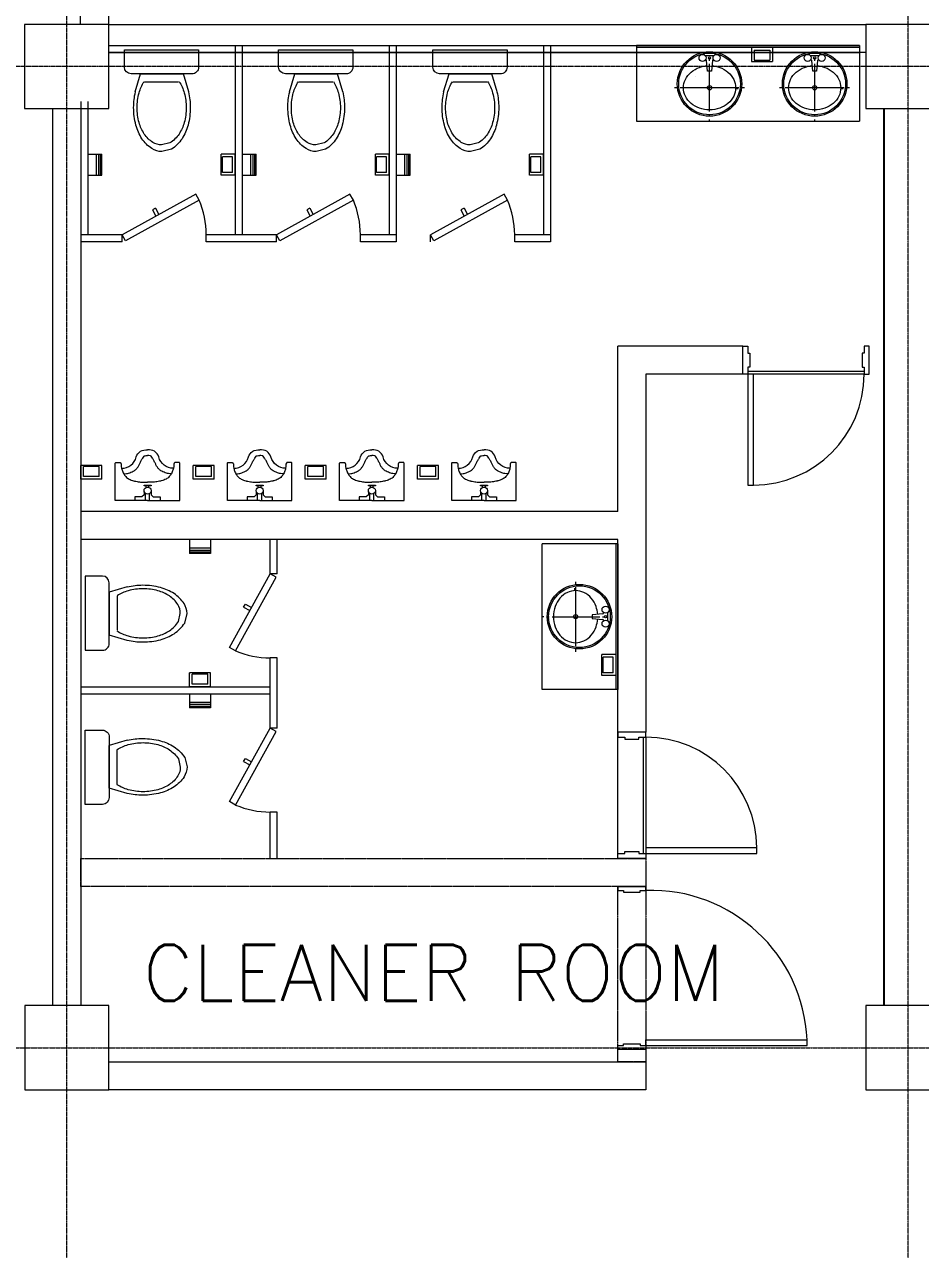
# Model space of a CAD drawing. Extents: x -59767 to 1106559, y -1290 to 1129522.
# Drawn here: x 680387 to 686777, y 438853 to 447593 of the extents above; entities that cross this region are included whole.
import ezdxf

# ---------------------------------------------------------------- set-up
doc = ezdxf.new("R2010")
doc.units = 0
doc.linetypes.add('CENTER', pattern=[2, 1.25, -0.25, 0.25, -0.25])
doc.linetypes.add('HIDDEN', pattern=[0.375, 0.25, -0.125])
doc.layers.get('0').update_dxf_attribs({"linetype": 'CONTINUOUS', "lineweight": 9})
doc.layers.add('1', color=2, linetype='CONTINUOUS')
for name, color, linetype, lineweight in [('COLUMN', 2, 'CONTINUOUS', 9), ('DOOR', 4, 'CONTINUOUS', 9), ('DRY WALL', 254, 'HIDDEN', 9), ('TEXT', 3, 'CONTINUOUS', 9), ('TOILET', 4, 'CONTINUOUS', 9), ('WALL', 7, 'CONTINUOUS', 9), ('WALL_200', 3, 'CONTINUOUS', 9), ('중심선', 1, 'CENTER', 9)]:
    doc.layers.add(name, color=color, linetype=linetype, lineweight=lineweight)
doc.styles.get("Standard").update_dxf_attribs({"font": 'romans.shx', "bigfont": 'whtgtxt.shx'})

# ---------------------------------------------------------------- blocks, each defined once
blk = doc.blocks.new('column600')
at = {"layer": 'COLUMN', "linetype": 'Continuous'}
blk.add_lwpolyline([(-300, -300), (300, -300), (300, 300), (-300, 300)], close=True, dxfattribs=at)
blk = doc.blocks.new('32')
at = {"color": 4}
for p, q in [((-1319.2, 1321.8), (-1319.2, 1346.8)), ((-1269.2, 1321.8), (-1319.2, 1321.8)), ((-1254.2, 1306.8), (-1269.2, 1321.8)), ((-1244.2, 1346.8), (-1244.2, 1296.8)), ((-1214.2, 1346.8), (-1214.2, 1296.8)), ((-1204.2, 1306.8), (-1189.2, 1321.8)), ((-1189.2, 1321.8), (-1139.2, 1321.8)), ((-1139.2, 1321.8), (-1139.2, 1346.8)), ((-1254.2, 1281.8), (-1254.2, 1306.8)), ((-1254.2, 1236.8), (-1254.2, 1241.8)), ((-1254.2, 1241.8), (-1204.2, 1241.8)), ((-1204.2, 1236.8), (-1254.2, 1236.8)), ((-1239.2, 1251.8), (-1239.2, 1241.8)), ((-1219.2, 1251.8), (-1219.2, 1241.8)), ((-1204.2, 1281.8), (-1204.2, 1306.8)), ((-1204.2, 1241.8), (-1204.2, 1236.8))]:
    blk.add_line(p, q, dxfattribs=at)
for points in [[(-1229.2, 1346.8), (-1339.2, 1346.8), (-1459.2, 1346.8), (-1459.2, 1211.8), (-1459.2, 1081.8, 0.198912), (-1457.8, 1078.3, 0.198912), (-1454.2, 1076.8), (-1444.2, 1076.8), (-1424.2, 1076.8, 0.198912), (-1422.6, 1077.5, 0.063313), (-1419.2, 1081.8, 0.157252), (-1416.3, 1094.8, -0.093254), (-1414.2, 1116.8, -0.019564), (-1405.8, 1142.4, -0.033438), (-1399.2, 1156.8, -0.037775), (-1393.4, 1166, -0.028998), (-1384.2, 1176.8, -0.078156), (-1361, 1194.7, -0.067116), (-1329.2, 1206.8, -0.008472), (-1322.7, 1208.2, -0.00299), (-1304.2, 1211.8, -0.029725), (-1270.5, 1216.1, -0.024437), (-1229.2, 1216.8)], [(-1229.2, 1346.8), (-1119.2, 1346.8), (-999.2, 1346.8), (-999.2, 1211.8), (-999.2, 1081.8, -0.198912), (-1000.7, 1078.3, -0.198912), (-1004.2, 1076.8), (-1014.2, 1076.8), (-1034.2, 1076.8, -0.198912), (-1035.9, 1077.5, -0.063313), (-1039.2, 1081.8, -0.157252), (-1042.1, 1094.8, 0.093254), (-1044.2, 1116.8, 0.019564), (-1052.7, 1142.4, 0.033438), (-1059.2, 1156.8, 0.037775), (-1065.1, 1166, 0.028998), (-1074.2, 1176.8, 0.078156), (-1097.4, 1194.7, 0.067116), (-1129.2, 1206.8, 0.008472), (-1135.7, 1208.2, 0.00299), (-1154.2, 1211.8, 0.029725), (-1187.9, 1216.1, 0.024437), (-1229.2, 1216.8)], [(-1399.2, 1156.8, -0.028843), (-1378.1, 1155, -0.042834), (-1364.2, 1151.8, -0.02628), (-1330.8, 1139, -0.069019), (-1319.2, 1131.8, -0.04558), (-1305.6, 1118.2, -0.043799), (-1294.2, 1101.8, -0.025173), (-1285.3, 1084.1, 0.020072), (-1274.2, 1061.8, 0.022189), (-1263.9, 1044.7, 0.027483), (-1254.2, 1031.8, 0.170498), (-1246.9, 1027.5, 0.080612), (-1229.2, 1026.8)], [(-1059.2, 1156.8, 0.028843), (-1080.3, 1155, 0.042834), (-1094.2, 1151.8, 0.02628), (-1127.6, 1139, 0.069019), (-1139.2, 1131.8, 0.04558), (-1152.8, 1118.2, 0.043799), (-1164.2, 1101.8, 0.025173), (-1173.2, 1084.1, -0.020072), (-1184.2, 1061.8, -0.022189), (-1194.6, 1044.7, -0.027483), (-1204.2, 1031.8, -0.170498), (-1211.6, 1027.5, -0.080612), (-1229.2, 1026.8)], [(-1414.2, 1116.8, -0.337547), (-1309.2, 1036.8, 0.389909), (-1229.2, 986.8, -0.037166)], [(-1044.2, 1116.8, 0.337547), (-1149.2, 1036.8, -0.389909), (-1229.2, 986.8, 0.037166)]]:
    blk.add_lwpolyline(points, format="xyb", dxfattribs=at)
blk.add_circle((-1229.2, 1276.8), 25, dxfattribs=at)

msp = doc.modelspace()

# ---------------------------------------------------------------- linework, layer by layer
at = {"layer": '1', "linetype": 'Continuous'}
msp.add_line((686516.3, 446992.8), (686516.3, 440592.8), dxfattribs=at)
at = {"layer": 'DOOR'}
for p, q in [((685510.4, 445097.1), (685510.4, 445297.1)), ((686375.4, 445117.1), (685545.4, 445117.1)), ((686375.4, 445097.1), (685545.4, 445097.1)), ((684819.1, 442542.8), (684619.1, 442542.8)), ((684799.1, 442507.8), (684799.1, 441677.8)), ((684819.1, 442507.8), (684819.1, 441677.8)), ((684819.1, 441642.8), (684619.1, 441642.8))]:
    msp.add_line(p, q, dxfattribs=at)
for points in [[(685510.4, 445097.1), (685510.4, 445297.1), (685545.4, 445297.1), (685545.4, 445247.1), (685560.4, 445247.1), (685560.4, 445147.1), (685545.4, 445147.1), (685545.4, 445097.1)], [(686410.4, 445097.1), (686410.4, 445297.1), (686375.4, 445297.1), (686375.4, 445247.1), (686360.4, 445247.1), (686360.4, 445147.1), (686375.4, 445147.1), (686375.4, 445097.1)], [(685585.4, 445097.1), (685545.4, 445097.1), (685545.4, 444307.1), (685585.4, 444307.1)], [(684819.1, 442542.8), (684619.1, 442542.8), (684619.1, 442507.8), (684669.1, 442507.8), (684669.1, 442492.8), (684769.1, 442492.8), (684769.1, 442507.8), (684819.1, 442507.8)], [(684819.1, 441642.8), (684619.1, 441642.8), (684619.1, 441677.8), (684669.1, 441677.8), (684669.1, 441692.8), (684769.1, 441692.8), (684769.1, 441677.8), (684819.1, 441677.8)], [(684819.1, 441717.8), (684819.1, 441677.8), (685609.1, 441677.8), (685609.1, 441717.8)]]:
    msp.add_lwpolyline(points, close=True, dxfattribs=at)
for centre, start, end in [((685585.4, 445097.1), 270, 0), ((684819.1, 441717.8), 0, 90)]:
    msp.add_arc(centre, 790, start, end, dxfattribs=at)
at = {"layer": 'DRY WALL', "linetype": 'HIDDEN', "lineweight": 9, "ltscale": 0.5}
for points in [[(680788.6, 441642.8), (684819.1, 441642.8), (684819.1, 441442.8), (680788.6, 441442.8)], [(684819.1, 441442.8), (684819.1, 440192.8), (684619.1, 440192.8), (684619.1, 441442.8)]]:
    msp.add_lwpolyline(points, close=True, dxfattribs=at)
at = {"layer": 'TOILET'}
for p, q in [((681888.6, 447442.8), (681888.6, 446092.8)), ((681938.6, 447442.8), (681938.6, 446092.8)), ((682988.6, 447442.8), (682988.6, 446092.8)), ((682988.6, 447442.8), (682988.6, 446092.8)), ((683038.6, 447442.8), (683038.6, 446042.8)), ((683038.6, 447442.8), (683038.6, 446092.8)), ((684088.6, 447442.8), (684088.6, 446092.8)), ((684138.6, 447442.8), (684138.6, 446042.8)), ((685572.7, 447427.7), (685572.7, 447328)), ((685591.7, 447408.7), (685591.7, 447337.3)), ((685591.7, 447408.7), (685703.7, 447408.7)), ((685703.7, 447408.7), (685703.7, 447337.3)), ((685722.7, 447427.7), (685722.7, 447328)), ((685572.7, 447328), (685722.7, 447328)), ((680788.6, 447042.8), (680788.6, 446042.8)), ((680838.6, 447042.8), (680838.6, 446092.8)), ((680838.6, 446667.8), (680938.3, 446667.8)), ((680900.5, 446517.8), (680900.5, 446667.8)), ((680938.3, 446517.8), (680938.3, 446667.8)), ((681888.6, 446667.8), (681789, 446667.8)), ((681789, 446517.8), (681789, 446667.8)), ((681869.6, 446648.8), (681798.2, 446648.8)), ((681869.6, 446536.8), (681869.6, 446648.8)), ((681888.6, 446517.8), (681888.6, 446667.8)), ((681938.6, 446667.8), (682038.3, 446667.8)), ((682000.5, 446517.8), (682000.5, 446667.8)), ((682038.3, 446517.8), (682038.3, 446667.8)), ((682988.6, 446667.8), (682889, 446667.8)), ((682889, 446517.8), (682889, 446667.8)), ((682969.6, 446648.8), (682898.2, 446648.8)), ((682969.6, 446536.8), (682969.6, 446648.8)), ((682988.6, 446517.8), (682988.6, 446667.8)), ((682988.6, 446517.8), (682988.6, 446667.8)), ((683038.6, 446667.8), (683138.3, 446667.8)), ((683100.5, 446517.8), (683100.5, 446667.8)), ((683138.3, 446517.8), (683138.3, 446667.8)), ((684088.6, 446667.8), (683989, 446667.8)), ((683989, 446517.8), (683989, 446667.8)), ((684069.6, 446648.8), (683998.2, 446648.8)), ((684069.6, 446536.8), (684069.6, 446648.8)), ((684088.6, 446517.8), (684088.6, 446667.8)), ((681869.6, 446536.8), (681798.2, 446536.8)), ((682969.6, 446536.8), (682898.2, 446536.8)), ((684069.6, 446536.8), (683998.2, 446536.8)), ((680838.6, 446517.8), (680938.3, 446517.8)), ((681888.6, 446517.8), (681789, 446517.8)), ((681938.6, 446517.8), (682038.3, 446517.8)), ((682988.6, 446517.8), (682889, 446517.8)), ((683038.6, 446517.8), (683138.3, 446517.8)), ((684088.6, 446517.8), (683989, 446517.8)), ((681608.1, 446383.4), (681083.1, 446092.8)), ((681632.3, 446339.7), (681608.1, 446383.4)), ((682708.1, 446383.4), (682183.1, 446092.8)), ((682732.3, 446339.7), (682708.1, 446383.4)), ((683808.1, 446383.4), (683283.1, 446092.8)), ((683832.3, 446339.7), (683808.1, 446383.4)), ((681632.3, 446339.7), (681107.3, 446049.1)), ((681321.4, 446281.9), (681299.5, 446269.8)), ((681299.5, 446269.8), (681323.7, 446226)), ((681321.4, 446281.9), (681345.6, 446238.1)), ((682732.3, 446339.7), (682207.3, 446049.1)), ((682421.4, 446281.9), (682399.5, 446269.8)), ((682399.5, 446269.8), (682423.7, 446226)), ((682421.4, 446281.9), (682445.6, 446238.1)), ((683832.3, 446339.7), (683307.3, 446049.1)), ((683521.4, 446281.9), (683499.5, 446269.8)), ((683499.5, 446269.8), (683523.7, 446226)), ((683521.4, 446281.9), (683545.6, 446238.1)), ((681083.1, 446092.8), (680788.6, 446092.8)), ((681083.1, 446042.8), (681083.1, 446092.8)), ((681107.3, 446049.1), (681083.1, 446092.8)), ((681083.1, 446042.8), (681083.1, 446092.8)), ((682183.1, 446092.8), (681683.1, 446092.8)), ((681683.1, 446042.8), (681683.1, 446092.8)), ((682183.1, 446042.8), (682183.1, 446092.8)), ((682207.3, 446049.1), (682183.1, 446092.8)), ((682183.1, 446042.8), (682183.1, 446092.8)), ((682783.1, 446042.8), (682783.1, 446092.8)), ((683038.6, 446092.8), (682783.1, 446092.8)), ((683283.1, 446042.8), (683283.1, 446092.8)), ((683307.3, 446049.1), (683283.1, 446092.8)), ((683283.1, 446042.8), (683283.1, 446092.8)), ((683883.1, 446042.8), (683883.1, 446092.8)), ((684138.6, 446092.8), (683883.1, 446092.8)), ((681083.1, 446042.8), (680788.6, 446042.8)), ((682183.1, 446042.8), (681683.1, 446042.8)), ((683038.6, 446042.8), (682783.1, 446042.8)), ((684138.6, 446042.8), (683883.1, 446042.8)), ((680789.1, 444347.9), (680789.1, 444447.6)), ((680939.1, 444447.6), (680789.1, 444447.6)), ((680808.1, 444366.9), (680808.1, 444438.3)), ((680920.1, 444366.9), (680920.1, 444438.3)), ((680939.1, 444347.9), (680939.1, 444447.6)), ((681589.1, 444347.9), (681589.1, 444447.6)), ((681739.1, 444447.6), (681589.1, 444447.6)), ((681608.1, 444366.9), (681608.1, 444438.3)), ((681720.1, 444366.9), (681720.1, 444438.3)), ((681739.1, 444347.9), (681739.1, 444447.6)), ((682389.1, 444347.9), (682389.1, 444447.6)), ((682539.1, 444447.6), (682389.1, 444447.6)), ((682408.1, 444366.9), (682408.1, 444438.3)), ((682520.1, 444366.9), (682520.1, 444438.3)), ((682539.1, 444347.9), (682539.1, 444447.6)), ((683189.1, 444347.9), (683189.1, 444447.6)), ((683339.1, 444447.6), (683189.1, 444447.6)), ((683208.1, 444366.9), (683208.1, 444438.3)), ((683320.1, 444366.9), (683320.1, 444438.3)), ((683339.1, 444347.9), (683339.1, 444447.6)), ((680939.1, 444347.9), (680789.1, 444347.9)), ((680920.1, 444366.9), (680808.1, 444366.9)), ((681739.1, 444347.9), (681589.1, 444347.9)), ((681720.1, 444366.9), (681608.1, 444366.9)), ((682539.1, 444347.9), (682389.1, 444347.9)), ((682520.1, 444366.9), (682408.1, 444366.9)), ((683339.1, 444347.9), (683189.1, 444347.9)), ((683320.1, 444366.9), (683208.1, 444366.9)), ((681563.6, 443917.9), (681563.6, 443818.2)), ((681713.6, 443917.9), (681713.6, 443818.2)), ((682138.6, 443673.5), (682138.6, 443917.9)), ((682188.6, 443673.5), (682188.6, 443917.9)), ((681713.6, 443856), (681563.6, 443856)), ((681713.6, 443818.2), (681563.6, 443818.2)), ((681848, 443148.4), (682138.6, 443673.5)), ((681891.8, 443124.2), (682182.4, 443649.3)), ((682188.6, 443673.5), (682138.6, 443673.5)), ((682182.4, 443649.3), (682138.6, 443673.5)), ((682188.6, 443673.5), (682138.6, 443673.5)), ((681949.6, 443435.1), (681961.7, 443457)), ((681949.6, 443435.1), (681993.3, 443410.9)), ((681961.7, 443457), (682005.4, 443432.8)), ((681891.8, 443124.2), (681848, 443148.4)), ((682138.6, 442573.5), (682138.6, 443073.5)), ((682188.6, 443073.5), (682138.6, 443073.5)), ((682188.6, 442573.5), (682188.6, 443073.5)), ((684604.1, 443098), (684504.5, 443098)), ((684504.5, 442948), (684504.5, 443098)), ((684585.1, 443079), (684513.7, 443079)), ((684585.1, 442967), (684585.1, 443079)), ((681563.6, 442867.9), (681563.6, 442967.6)), ((681713.6, 442967.6), (681563.6, 442967.6)), ((681582.6, 442886.9), (681582.6, 442958.3)), ((681694.6, 442886.9), (681694.6, 442958.3)), ((681713.6, 442867.9), (681713.6, 442967.6)), ((684604.1, 442948), (684504.5, 442948)), ((684585.1, 442967), (684513.7, 442967)), ((680788.6, 442867.9), (682138.6, 442867.9)), ((681713.6, 442867.9), (681563.6, 442867.9)), ((681694.6, 442886.9), (681582.6, 442886.9)), ((680788.6, 442817.9), (682138.6, 442817.9)), ((681563.6, 442817.9), (681563.6, 442718.2)), ((681713.6, 442817.9), (681713.6, 442718.2)), ((681713.6, 442756), (681563.6, 442756)), ((681713.6, 442718.2), (681563.6, 442718.2)), ((681848, 442048.4), (682138.6, 442573.5)), ((681891.8, 442024.2), (682182.4, 442549.3)), ((682188.6, 442573.5), (682138.6, 442573.5)), ((682182.4, 442549.3), (682138.6, 442573.5)), ((682188.6, 442573.5), (682138.6, 442573.5)), ((681949.6, 442335.1), (681961.7, 442357)), ((681949.6, 442335.1), (681993.3, 442310.9)), ((681961.7, 442357), (682005.4, 442332.8)), ((681891.8, 442024.2), (681848, 442048.4)), ((682138.6, 441642.8), (682138.6, 441973.5)), ((682188.6, 441973.5), (682138.6, 441973.5)), ((682188.6, 441642.8), (682188.6, 441973.5))]:
    msp.add_line(p, q, dxfattribs=at)
at = {"layer": 'TOILET', "color": 4}
for p, q in [((684752.7, 447442.7), (684752.7, 446902.7)), ((686342.7, 447442.7), (684752.7, 447442.7)), ((686342.7, 447427.7), (684752.7, 447427.7)), ((686342.7, 447442.7), (686342.7, 446902.7)), ((685302, 447368.7), (685243.4, 447368.7)), ((685246.5, 447340.7), (685243.4, 447340.7)), ((685258.7, 447259.7), (685251.5, 447336.2)), ((685272.7, 447332.7), (685272.7, 447352.7)), ((685293.9, 447336.2), (685286.7, 447259.7)), ((685302, 447340.7), (685298.9, 447340.7)), ((685591.7, 447337.3), (685703.7, 447337.3)), ((686052, 447368.7), (685993.4, 447368.7)), ((685996.5, 447340.7), (685993.4, 447340.7)), ((686008.7, 447259.7), (686001.5, 447336.2)), ((686022.7, 447332.7), (686022.7, 447352.7)), ((686043.9, 447336.2), (686036.7, 447259.7)), ((686052, 447340.7), (686048.9, 447340.7)), ((681176.3, 447112.3), (681214.5, 447241.8)), ((681214.5, 447241.8), (681520, 447241.8)), ((681558.2, 447112.3), (681520, 447241.8)), ((682276.3, 447112.3), (682314.5, 447241.8)), ((682314.5, 447241.8), (682620, 447241.8)), ((682658.2, 447112.3), (682620, 447241.8)), ((683376.3, 447112.3), (683414.5, 447241.8)), ((683414.5, 447241.8), (683720, 447241.8)), ((683758.2, 447112.3), (683720, 447241.8)), ((685286.7, 447259.7), (685258.7, 447259.7)), ((685272.7, 446972.7), (685272.7, 447312.7)), ((686036.7, 447259.7), (686008.7, 447259.7)), ((686022.7, 446972.7), (686022.7, 447312.7)), ((681241.6, 447183.4), (681485.6, 447183.4)), ((682341.6, 447183.4), (682585.6, 447183.4)), ((683441.6, 447183.4), (683685.6, 447183.4)), ((685042.7, 447141.2), (685021.7, 447141.2)), ((685482.7, 447141.2), (685062.7, 447141.2)), ((685521.7, 447141.2), (685502.7, 447141.2)), ((685792.7, 447141.2), (685771.7, 447141.2)), ((686232.7, 447141.2), (685812.7, 447141.2)), ((686271.7, 447141.2), (686252.7, 447141.2)), ((685475.9, 447134), (685456.9, 447134)), ((686225.9, 447134), (686206.9, 447134)), ((684752.7, 446902.7), (686342.7, 446902.7)), ((685272.7, 446937.2), (685272.7, 446952.7)), ((685273.6, 446898.6), (685273.6, 446914.6)), ((686022.7, 446937.2), (686022.7, 446952.7)), ((686023.6, 446898.6), (686023.6, 446914.6)), ((681798.2, 446536.8), (681798.2, 446648.8)), ((682898.2, 446536.8), (682898.2, 446648.8)), ((683998.2, 446536.8), (683998.2, 446648.8)), ((680920.1, 444438.3), (680808.1, 444438.3)), ((681720.1, 444438.3), (681608.1, 444438.3)), ((682520.1, 444438.3), (682408.1, 444438.3)), ((683320.1, 444438.3), (683208.1, 444438.3)), ((684079.1, 442847.9), (684079.1, 443887.9)), ((684619.1, 443887.9), (684079.1, 443887.9)), ((684604.1, 443887.9), (684604.1, 442847.9)), ((684619.1, 443887.9), (684619.1, 442847.9)), ((681119.2, 443580.2), (680989.6, 443542)), ((684310.4, 443571.1), (684310.4, 443552.1)), ((684317.6, 443616.9), (684317.6, 443597.9)), ((684317.6, 443577.9), (684317.6, 443157.9)), ((680989.6, 443542), (680989.6, 443236.5)), ((681048, 443514.9), (681048, 443270.9)), ((684512.6, 443389.1), (684436.1, 443381.9)), ((684436.1, 443381.9), (684436.1, 443353.9)), ((684517.1, 443397.2), (684517.1, 443394.1)), ((684545.1, 443397.2), (684545.1, 443338.6)), ((684075, 443368.8), (684091, 443368.8)), ((684113.6, 443367.9), (684129.1, 443367.9)), ((684149.1, 443367.9), (684489.1, 443367.9)), ((684436.1, 443353.9), (684512.6, 443346.7)), ((684509.1, 443367.9), (684529.1, 443367.9)), ((684517.1, 443341.7), (684517.1, 443338.6)), ((681119.2, 443198.4), (680989.6, 443236.5)), ((684317.6, 443137.9), (684317.6, 443116.9)), ((684513.7, 442967), (684513.7, 443079)), ((681694.6, 442958.3), (681582.6, 442958.3)), ((684619.1, 442847.9), (684079.1, 442847.9)), ((681119.2, 442487.4), (680989.6, 442449.3)), ((680989.6, 442143.8), (680989.6, 442449.3)), ((681048, 442170.9), (681048, 442414.9)), ((681119.2, 442105.6), (680989.6, 442143.8))]:
    msp.add_line(p, q, dxfattribs=at)
at = {"layer": 'TOILET', "linetype": 'Continuous'}
msp.add_line((685173.1, 447222.4), (685173.1, 447222.4), dxfattribs=at)
at = {"layer": 'TOILET', "color": 6}
for p, q in [((680916.5, 446517.8), (680916.5, 446667.8)), ((680929, 446517.8), (680929, 446667.8)), ((682016.5, 446517.8), (682016.5, 446667.8)), ((682029, 446517.8), (682029, 446667.8)), ((683116.5, 446517.8), (683116.5, 446667.8)), ((683129, 446517.8), (683129, 446667.8)), ((681713.6, 443840.1), (681563.6, 443840.1)), ((681713.6, 443827.5), (681563.6, 443827.5)), ((681713.6, 442740.1), (681563.6, 442740.1)), ((681713.6, 442727.5), (681563.6, 442727.5))]:
    msp.add_line(p, q, dxfattribs=at)
at = {"layer": 'TOILET', "color": 4}
for points in [[(681579.8, 447241.5), (681147.4, 447241.5, -0.4), (681098.6, 447288), (681098.6, 447412.8), (681628.6, 447412.8), (681628.6, 447288, -0.428571), (681579.8, 447241.5)], [(682679.8, 447241.5), (682247.4, 447241.5, -0.4), (682198.6, 447288), (682198.6, 447412.8), (682728.6, 447412.8), (682728.6, 447288, -0.428571), (682679.8, 447241.5)], [(683779.8, 447241.5), (683347.4, 447241.5, -0.4), (683298.6, 447288), (683298.6, 447412.8), (683828.6, 447412.8), (683828.6, 447288, -0.428571), (683779.8, 447241.5)], [(685290.4, 447298.5, -0.064435), (685345.2, 447286.8, -0.091719), (685404.2, 447252.9, -0.103599), (685445.1, 447200.3, -0.113912), (685458.7, 447141.2, -0.113912), (685445.1, 447082.1, -0.103599), (685404.2, 447029.5, -0.091719), (685345.2, 446995.6, -0.084785), (685272.7, 446983.2, -0.084785), (685200.2, 446995.6, -0.091719), (685141.2, 447029.5, -0.103599), (685100.4, 447082.1, -0.113912), (685086.7, 447141.2, -0.113912), (685100.4, 447200.3, -0.103599), (685141.2, 447252.9, -0.091719), (685200.2, 447286.8, -0.064435), (685255.1, 447298.5)], [(686040.4, 447298.5, -0.064435), (686095.2, 447286.8, -0.091719), (686154.2, 447252.9, -0.103599), (686195.1, 447200.3, -0.113912), (686208.7, 447141.2, -0.113912), (686195.1, 447082.1, -0.103599), (686154.2, 447029.5, -0.091719), (686095.2, 446995.6, -0.084785), (686022.7, 446983.2, -0.084785), (685950.2, 446995.6, -0.091719), (685891.2, 447029.5, -0.103599), (685850.4, 447082.1, -0.113912), (685836.7, 447141.2, -0.113912), (685850.4, 447200.3, -0.103599), (685891.2, 447252.9, -0.091719), (685950.2, 447286.8, -0.064435), (686005.1, 447298.5)], [(681539.8, 446999.3, -0.06667), (681525.7, 446893.5, -0.079177), (681488.6, 446811.4, -0.107152), (681423.5, 446747.7), (681364.8, 446733.6, -0.141301), (681302.1, 446751.7, -0.107152), (681241.1, 446811.4, -0.079177), (681204, 446893.5, -0.06667), (681189.8, 446999.3, -0.06667), (681204, 447105.2, -0.076617), (681239.5, 447184.8)], [(681489.4, 447185.9, -0.07779), (681525.7, 447105.2, -0.06667), (681539.8, 446999.3)], [(682639.8, 446999.3, -0.06667), (682625.7, 446893.5, -0.079177), (682588.6, 446811.4, -0.107152), (682523.5, 446747.7), (682464.8, 446733.6, -0.141301), (682402.1, 446751.7, -0.107152), (682341.1, 446811.4, -0.079177), (682304, 446893.5, -0.06667), (682289.8, 446999.3, -0.06667), (682304, 447105.2, -0.076617), (682339.5, 447184.8)], [(682589.4, 447185.9, -0.07779), (682625.7, 447105.2, -0.06667), (682639.8, 446999.3)], [(683739.8, 446999.3, -0.06667), (683725.7, 446893.5, -0.079177), (683688.6, 446811.4, -0.107152), (683623.5, 446747.7), (683564.8, 446733.6, -0.141301), (683502.1, 446751.7, -0.107152), (683441.1, 446811.4, -0.079177), (683404, 446893.5, -0.06667), (683389.8, 446999.3, -0.06667), (683404, 447105.2, -0.076617), (683439.5, 447184.8)], [(683689.4, 447185.9, -0.07779), (683725.7, 447105.2, -0.06667), (683739.8, 446999.3)], [(681569.2, 447000.5, -0.065122), (681552.8, 446875, -0.077906), (681510, 446778, -0.107177), (681434.6, 446702.5), (681367.1, 446685.9, -0.144137), (681295, 446707.1, -0.107177), (681224.2, 446778, -0.077906), (681181.4, 446875, -0.065122), (681165, 447000.5, -0.05768), (681177.9, 447111.9)], [(681556.3, 447111.8, -0.057645), (681569.2, 447000.5)], [(682669.2, 447000.5, -0.065122), (682652.8, 446875, -0.077906), (682610, 446778, -0.107177), (682534.6, 446702.5), (682467.1, 446685.9, -0.144137), (682395, 446707.1, -0.107177), (682324.2, 446778, -0.077906), (682281.4, 446875, -0.065122), (682265, 447000.5, -0.05768), (682277.9, 447111.9)], [(682656.3, 447111.8, -0.057645), (682669.2, 447000.5)], [(683769.2, 447000.5, -0.065122), (683752.8, 446875, -0.077906), (683710, 446778, -0.107177), (683634.6, 446702.5), (683567.1, 446685.9, -0.144137), (683495, 446707.1, -0.107177), (683424.2, 446778, -0.077906), (683381.4, 446875, -0.065122), (683365, 447000.5, -0.05768), (683377.9, 447111.9)], [(683756.3, 447111.8, -0.057645), (683769.2, 447000.5)], [(680990, 443176.7), (680990, 443609.1, 0.4), (680943.5, 443657.9), (680818.6, 443657.9), (680818.6, 443127.9), (680943.5, 443127.9, 0.428571), (680990, 443176.7)], [(681232.1, 443216.7, 0.06667), (681338, 443230.9, 0.079177), (681420, 443267.9, 0.107152), (681483.8, 443333), (681497.9, 443391.7, 0.141301), (681479.8, 443454.4, 0.107152), (681420, 443515.4, 0.079177), (681338, 443552.5, 0.06667), (681232.1, 443566.7, 0.06667), (681126.3, 443552.5, 0.076617), (681046.6, 443517)], [(681231, 443187.3, 0.065122), (681356.5, 443203.7, 0.077906), (681453.4, 443246.5, 0.107177), (681529, 443322), (681545.6, 443389.4, 0.144137), (681524.3, 443461.5, 0.107177), (681453.4, 443532.3, 0.077906), (681356.5, 443575.1, 0.065122), (681231, 443591.5, 0.05768), (681119.5, 443578.6)], [(684474.9, 443385.6, 0.064435), (684463.2, 443440.4, 0.091719), (684429.3, 443499.4, 0.103599), (684376.8, 443540.3, 0.113912), (684317.6, 443553.9, 0.113912), (684258.5, 443540.3, 0.103599), (684205.9, 443499.4, 0.091719), (684172, 443440.4, 0.084785), (684159.6, 443367.9, 0.084785), (684172, 443295.4, 0.091719), (684205.9, 443236.4, 0.103599), (684258.5, 443195.6, 0.113912), (684317.6, 443181.9, 0.113912), (684376.8, 443195.6, 0.103599), (684429.3, 443236.4, 0.091719), (684463.2, 443295.4, 0.064435), (684474.9, 443350.2)], [(681045.5, 443267.1, 0.07779), (681126.3, 443230.9, 0.06667), (681232.1, 443216.7)], [(681119.6, 443200.2, 0.057645), (681231, 443187.3)], [(680990, 442509.1), (680990, 442076.7, -0.4), (680943.5, 442027.9), (680818.6, 442027.9), (680818.6, 442557.9), (680943.5, 442557.9, -0.428571), (680990, 442509.1)], [(681045.5, 442418.7, -0.07779), (681126.3, 442454.9, -0.06667), (681232.1, 442469.1)], [(681232.1, 442469.1, -0.06667), (681338, 442454.9, -0.079177), (681420, 442417.9, -0.107152), (681483.8, 442352.8), (681497.9, 442294.1, -0.141301), (681479.8, 442231.4, -0.107152), (681420, 442170.4, -0.079177), (681338, 442133.3, -0.06667), (681232.1, 442119.1, -0.06667), (681126.3, 442133.3, -0.076617), (681046.6, 442168.8)], [(681231, 442498.5, -0.065122), (681356.5, 442482.1, -0.077906), (681453.4, 442439.3, -0.107177), (681529, 442363.9), (681545.6, 442296.4, -0.144137), (681524.3, 442224.3, -0.107177), (681453.4, 442153.5, -0.077906), (681356.5, 442110.7, -0.065122), (681231, 442094.3, -0.05768), (681119.5, 442107.2)], [(681119.6, 442485.6, -0.057645), (681231, 442498.5)]]:
    msp.add_lwpolyline(points, format="xyb", dxfattribs=at)
for points in [[(681494.1, 447241.7), (681236.8, 447241.7)], [(681236.8, 447241.7), (681494.1, 447241.7)], [(682594.1, 447241.7), (682336.8, 447241.7)], [(682336.8, 447241.7), (682594.1, 447241.7)], [(683694.1, 447241.7), (683436.8, 447241.7)], [(683436.8, 447241.7), (683694.1, 447241.7)], [(680989.7, 443262.4), (680989.7, 443519.7)], [(680989.7, 443519.7), (680989.7, 443262.4)], [(680989.7, 442423.4), (680989.7, 442166.1)], [(680989.7, 442166.1), (680989.7, 442423.4)]]:
    msp.add_lwpolyline(points, dxfattribs=at)
for centre, radius in [((685272.7, 447168.7), 230), ((685272.7, 447168.7), 220), ((685222.7, 447354.7), 25), ((685272.7, 447354.7), 8), ((685322.7, 447354.7), 25), ((686022.7, 447168.7), 230), ((686022.7, 447168.7), 220), ((685972.7, 447354.7), 25), ((686022.7, 447354.7), 8), ((686072.7, 447354.7), 25), ((685272.7, 447141.2), 15), ((686022.7, 447141.2), 15), ((684345.1, 443367.9), 230), ((684345.1, 443367.9), 220), ((684317.6, 443367.9), 15), ((684531.1, 443417.9), 25), ((684531.1, 443317.9), 25), ((684531.1, 443367.9), 8)]:
    msp.add_circle(centre, radius, dxfattribs=at)
for centre, start, end in [((685246.5, 447335.7), 5.39095, 90), ((685298.9, 447335.7), 90, 174.60905), ((685996.5, 447335.7), 5.39095, 90), ((686048.9, 447335.7), 90, 174.60905), ((684512.1, 443394.1), 275.39095, 0), ((684512.1, 443341.7), 0, 84.60905)]:
    msp.add_arc(centre, 5, start, end, dxfattribs=at)
at = {"layer": 'TOILET'}
for centre, start, end in [((681017.7, 446084.7), 0.70178, 22.53064), ((682117.7, 446084.7), 0.70178, 22.53064), ((683217.7, 446084.7), 0.70178, 22.53064), ((682146.8, 443738.8), 247.46936, 269.29822), ((682146.8, 442638.8), 247.46936, 269.29822)]:
    msp.add_arc(centre, 665.4, start, end, dxfattribs=at)
at = {"layer": 'WALL', "color": 0}
for p, q in [((684799.1, 441442.8), (684639.1, 441442.8)), ((684819.1, 440307.8), (684819.1, 440347.8)), ((684819.1, 440347.8), (685969.1, 440347.8)), ((685969.1, 440307.8), (685969.1, 440347.8)), ((684799.1, 440279.8), (684639.1, 440279.8)), ((684819.1, 440307.8), (685969.1, 440307.8))]:
    msp.add_line(p, q, dxfattribs=at)
for points in [[(684819.1, 441442.8), (684619.1, 441442.8), (684619.1, 441414.8), (684659.1, 441414.8), (684659.1, 441402.8), (684779.1, 441402.8), (684779.1, 441414.8), (684819.1, 441414.8)], [(684819.1, 440279.8), (684619.1, 440279.8), (684619.1, 440307.8), (684659.1, 440307.8), (684659.1, 440319.8), (684779.1, 440319.8), (684779.1, 440307.8), (684819.1, 440307.8)]]:
    msp.add_lwpolyline(points, close=True, dxfattribs=at)
msp.add_arc((684855.8, 440301.9), 1113.6, 2.36526, 91.88666, dxfattribs=at)
at = {"layer": 'WALL_200', "ltscale": 0.5}
for p, q in [((680987.3, 447442.8), (686342.7, 447442.7)), ((680987.3, 447392.8), (686342.7, 447392.7)), ((684619.1, 444117.9), (684619.1, 445297.3)), ((685510.4, 445297.1, -1), (684619.1, 445297.3)), ((684819.1, 445097.3), (684819.1, 442542.8)), ((685689.1, 445097.1), (684819.1, 445097.3)), ((684619.1, 444117.9), (680788.6, 444117.9)), ((684619.1, 443917.9), (680788.6, 443917.9)), ((684619.1, 441642.8, -0.6), (684619.1, 443917.9))]:
    msp.add_line(p, q, dxfattribs=at)
for points in [[(680987.3, 453992.8), (680985.7, 447592.8), (680785.7, 447592.8), (680787.3, 453992.8)], [(680987.3, 447592.8), (686387.3, 447592.8), (686387.3, 447392.8), (680987.3, 447392.8)], [(680788.6, 446992.8), (680788.6, 440592.8), (680588.6, 440592.8), (680588.6, 446992.8)], [(680988.1, 440192.8), (684819.1, 440192.8), (684819.1, 439992.8), (680988.1, 439992.8)]]:
    msp.add_lwpolyline(points, close=True, dxfattribs=at)
at = {"layer": '중심선'}
for p, q in [((680688.6, 405642.8), (680688.6, 469140.2)), ((686688.6, 405642.8), (686688.6, 469140.2)), ((694688.6, 447292.8), (602038.6, 447292.8)), ((602038.6, 440292.8), (694688.6, 440292.8))]:
    msp.add_line(p, q, dxfattribs=at)

# ---------------------------------------------------------------- block references
at = {"layer": 'COLUMN', "linetype": 'Continuous'}
for p in [(680687.1, 447292.8), (686687.3, 447292.8), (680688.1, 440292.8), (686687.3, 440292.8)]:
    msp.add_blockref('column600', p, dxfattribs=at)
at = {"layer": 'TOILET', "rotation": 180}
for p in [(680034.9, 445543.9), (680834.9, 445543.9), (681634.9, 445543.9), (682434.9, 445543.9)]:
    msp.add_blockref('32', p, dxfattribs=at)

# ---------------------------------------------------------------- texts
at = {"layer": 'TEXT', "lineweight": 9}
msp.add_text('CLEANER ROOM', height=400, dxfattribs=at).set_placement((681230.4, 440626.7))

doc.saveas('drawing.dxf')
